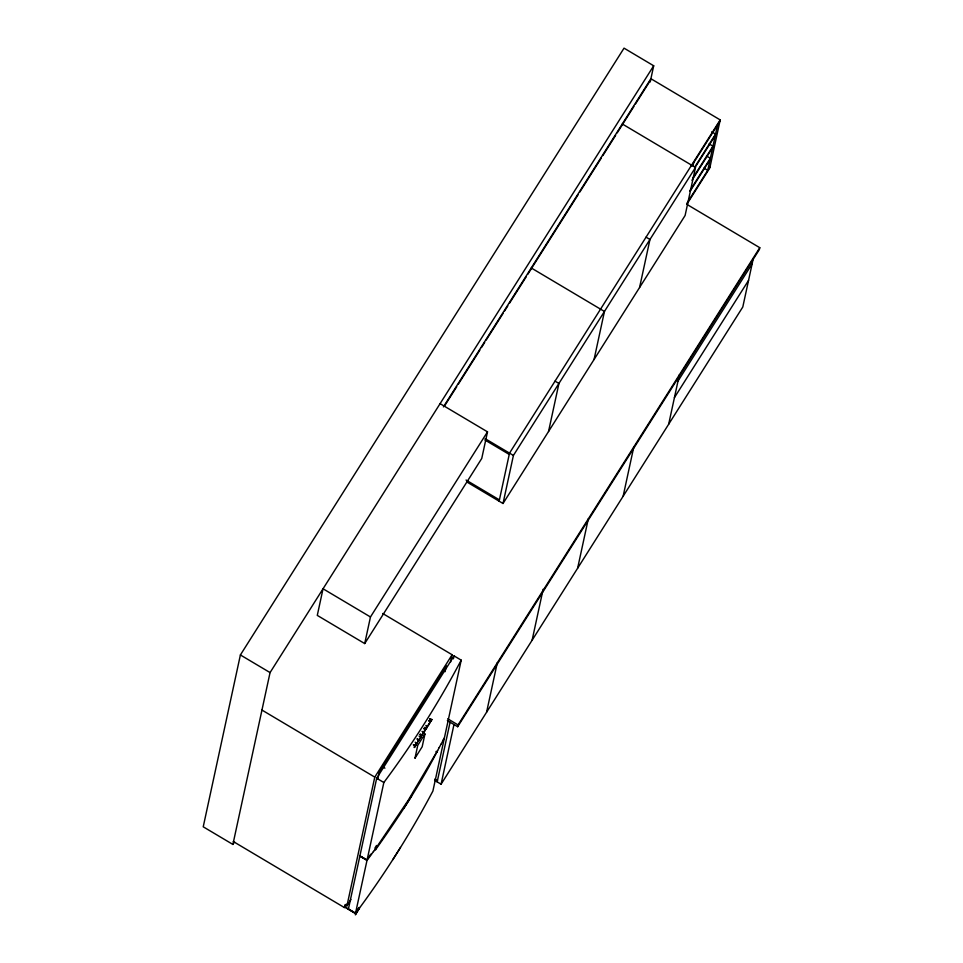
<?xml version="1.0" encoding="UTF-8"?>
<svg xmlns="http://www.w3.org/2000/svg" width="963" height="963" viewBox="0 0 963 963"><rect width="100%" height="100%" fill="white"/><g stroke="black" fill="none" stroke-linecap="round" stroke-linejoin="round"><path stroke-width="1.44" d="M419.086 739.861L420.012 738.561M430.377 721.925L431.797 719.337M415.005 758.134L417.737 745.35L424.936 733.914M424.96 733.975L422.179 746.758L415.041 758.11M415.029 745.795L413.38 744.917C416.16 748.383 418.953 736.9 414.439 746.71M429.727 722.84L430.521 721.359L429.281 723.61L430.449 721.708M425.357 729.834L427.103 726.921M427.151 726.993L425.429 729.858M650.206 81.939L653.696 65.785L624.036 48.15L240.389 654.96L203.229 826.808L232.902 844.443L234.503 841.903M232.902 844.443L270.061 672.583L653.696 65.785M370.466 616.97L323.038 588.778L317.284 615.393L364.712 643.573L370.466 616.97L487.507 431.845L440.079 403.653M233.275 841.518L344.417 907.579L345.031 904.702L346.945 905.846L374.776 777.117L452.129 654.756L382.72 613.503M442.667 741.245L444.364 738.043L432.905 791.032C410.334 833.729 384.43 874.669 355.552 913.381L348.389 909.132L359.849 856.155L366.999 860.404L355.455 913.514L344.585 907.062L344.26 907.579M461.205 660.149C438.622 702.858 412.718 743.797 383.84 782.51L367.047 860.176L359.897 855.914L376.689 778.26L454.042 655.899L461.205 660.149L444.412 737.814L440.958 744.423M377.773 779.079L379.35 771.76L446.314 665.854L445.05 671.717M375.666 848.584L375.365 850.016C398.706 817.178 421.108 783.28 439.284 747.372M418.929 740.029L419.531 738.741M487.507 431.845L481.753 458.448L364.712 643.573M422.697 733.758L421.469 735.768L422.649 733.926M530.974 269.255L531.263 267.967L604.451 311.47L594.063 359.5M450.552 662.075L452.129 654.756M453.417 658.824L454.042 655.899M437.178 781.896L450.082 722.214M499.135 501.169L509.511 453.14L720.192 119.906L650.904 78.725L443.413 406.904M434.602 780.355L441.078 784.207L453.982 724.525M467.055 482.102L503.023 503.493L513.411 455.451L695.479 167.478L622.291 123.974L622.014 125.274M447.362 720.589L457.666 726.716L458.051 724.922L759.771 247.696L687.618 204.818M486.592 712.211L497.293 662.725M548.549 431.496L558.937 383.455L555.037 381.143M532.118 640.226L543.132 589.272M577.631 568.23L588.333 518.732M639.576 287.504L649.965 239.474L646.065 237.151M691.59 165.167L691.302 166.455L719.915 121.206M693.011 165.684L693.649 162.759M623.145 496.234L633.847 446.736M695.479 167.478L685.102 215.507L503.023 503.493M717.579 124.901L707.745 170.355L703.905 168.068M720.192 119.906L709.815 167.947L686.763 204.397M668.671 424.238L679.372 374.751M753.319 258.337L742.798 306.992L441.078 784.207M759.771 247.696L759.374 249.501L457.666 726.716M425.742 729.208C426.525 726.933 427.716 728.281 424.839 727.318M427.115 727.318L427.68 725.849M424.442 731.146L425.116 730.195M418.893 739.861L417.81 741.859L419.001 739.692M424.864 730.52L423.034 733.782L423.178 733.108C421.938 734.841 425.851 729.605 424.298 731.254M428.258 725.5L428.752 724.742M415.041 746.373L416.136 744.76L414.222 747.565L417.184 742.93L414.511 746.999L416.437 743.797M418.098 741.089L418.568 740.27M439.236 747.601L441.006 744.194M437.551 750.55L408.131 800.422L375.594 848.704M420.939 736.984C422.227 734.011 418.46 740.752 421.06 736.912M431.761 719.517L430.918 721.07L431.52 720.252M414.909 745.976L416.377 743.797M420.711 736.912L421.18 736.25M426.525 728.245L425.887 729.268M418.64 740.15L419.037 739.524M428.764 724.718L429.053 723.755L428.078 725.416M444.737 405.664L456.715 386.729M458.304 384.201L479.875 350.099M481.464 347.571L484.666 342.515M486.255 339.987L503.023 313.469M504.624 310.941L507.814 305.885M509.415 303.357L526.183 276.838M527.784 274.311L578.089 194.743M579.69 192.215L601.249 158.113M602.85 155.585L615.622 135.374M617.223 132.846L633.931 106.412M635.52 103.908L650.627 80.013M694.853 166.912L715.581 134.11L711.741 131.823M694.564 168.2L715.304 135.398M693.035 177.734L712.969 146.195L709.129 143.896M691.952 180.286L712.692 147.483M689.628 191.071L710.357 158.269L706.517 155.982M690.146 191.107L710.08 159.569M687.04 203.097L710.092 166.647M427.211 727.185L427.969 725.428M359.897 855.914L367.035 859.947L370.635 854.241M374.944 848.018L376.545 845.478M403.882 808.21L411.622 795.956M346.271 904.161L344.67 906.701L355.528 913.153L359.127 907.447L359.512 908.085L355.359 914.85L359.235 907.916M677.988 381.095L752.127 263.85M346.945 905.846L350.929 899.538M674.413 397.635L748.552 280.389M355.455 913.514L358.332 908.952M392.735 859.742L400.476 847.5M431.46 720.456L430.654 721.612M373.463 851.641L375.642 848.475M371.321 854.566L373.512 851.412M369.166 857.491L371.369 854.337M366.999 860.404L369.214 857.263M485.135 438.647L513.411 455.451M484.858 439.947L509.234 454.428M466.044 480.043L499.412 499.881M447.747 718.795L458.051 724.922M429.919 718.819L431.605 719.638M429.847 718.94L431.448 719.891M429.703 719.18L431.376 720.011M429.642 719.289L431.243 720.24M428.776 720.637L430.401 721.552M428.679 720.793L430.28 721.744M425.839 725.428L427.44 726.391M423.973 728.341L425.574 729.292M423.937 728.425L425.477 729.509M423.84 728.618L425.417 729.629M421.999 731.362L423.6 732.313M420.277 734.071L421.878 735.034M420.097 734.372L421.698 735.323M419.964 734.576L421.565 735.527M419.049 736.069L420.65 737.02M417.208 738.922L418.809 739.873M417.123 739.066L418.724 740.017M435.974 751.489L437.19 752.211M415.161 742.196L416.871 743.123M413.476 744.772L415.161 745.603M240.389 654.96L270.061 672.583M434.879 779.067L437.467 780.596M382.335 766.62L384.911 768.161M261.659 709.887L374.776 777.117M376.689 778.26L383.84 782.51"/></g></svg>
